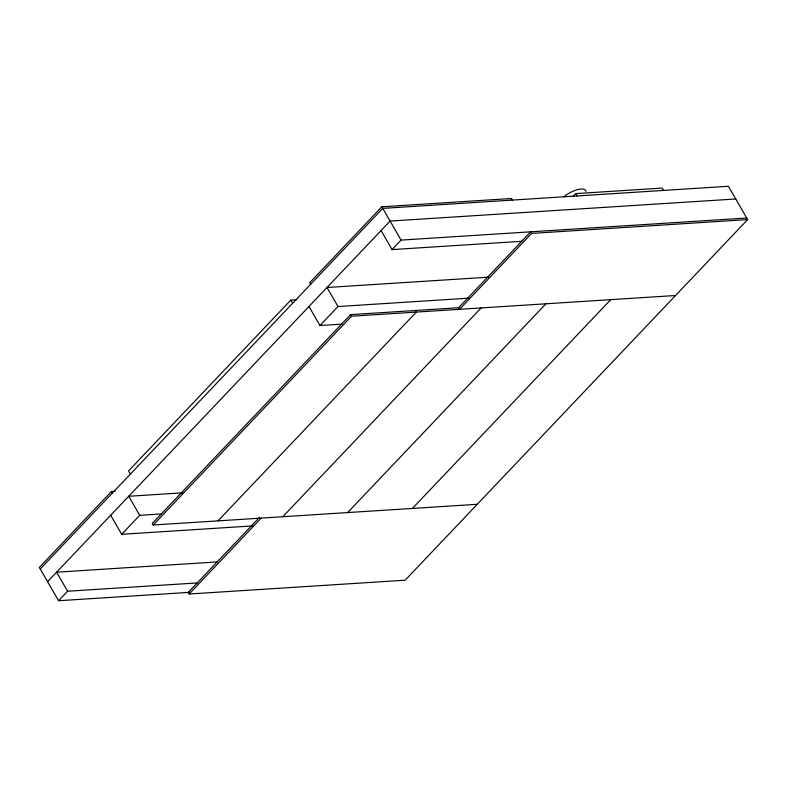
<?xml version="1.0" encoding="UTF-8"?>
<svg xmlns="http://www.w3.org/2000/svg" width="787" height="787" viewBox="0 0 787 787"><rect width="100%" height="100%" fill="white"/><g stroke="black" fill="none" stroke-linecap="round" stroke-linejoin="round"><path stroke-width="1.18" d="M296.797 299.719L290.797 300.103L128.566 470.921L130.396 474.099M115.118 491.255L111.449 491.491L39.35 567.407L58.582 600.727L189.736 592.336M512.376 200.095L511.461 198.501L381.843 206.794L309.734 282.71L310.649 284.294M40.265 568.991L382.757 208.378L728.418 186.273L747.65 219.593L405.157 580.206L189.126 594.018L188.211 592.434L259.474 517.393M47.594 581.682L390.086 221.068L735.747 198.973M58.582 600.727L67.593 591.234L197.527 582.921M110.682 515.259L121.67 534.294L139.702 515.318L161.768 513.901M308.966 306.477L319.955 325.513L337.987 306.537L469.141 298.145M381.075 230.561L392.064 249.597L401.075 240.104L746.735 218.009M747.65 219.593L531.609 233.405L530.694 231.821L458.595 307.737L350.579 314.643L152.294 523.424L153.209 525.008L477.266 504.29M153.209 525.008L351.494 316.226L675.551 295.509M218.019 520.866L416.303 312.085L415.388 310.501M189.126 594.018L261.225 518.102M531.609 233.405L459.51 309.321L458.595 307.737M573.221 196.258L575.74 193.612L662.152 188.083L663.53 190.464M282.828 516.725L481.113 307.943M347.638 512.573L545.922 303.802M412.447 508.432L610.732 299.65M392.064 249.597L521.988 241.284M488.796 277.152L326.989 287.501L337.987 306.537M319.955 325.513L342.02 324.106M182.643 492.829L128.714 496.272L139.702 515.318M121.67 534.294L252.834 525.903M217.182 561.928L56.605 572.198L67.593 591.234M575.74 193.612L577.117 195.993M381.843 206.794L401.075 240.104M350.579 314.643L351.494 316.226M290.797 300.103L292.626 303.28M111.449 491.491L112.374 493.075M563.886 196.73A15.858 6.07 -30 0 1 586 191.32"/></g></svg>
